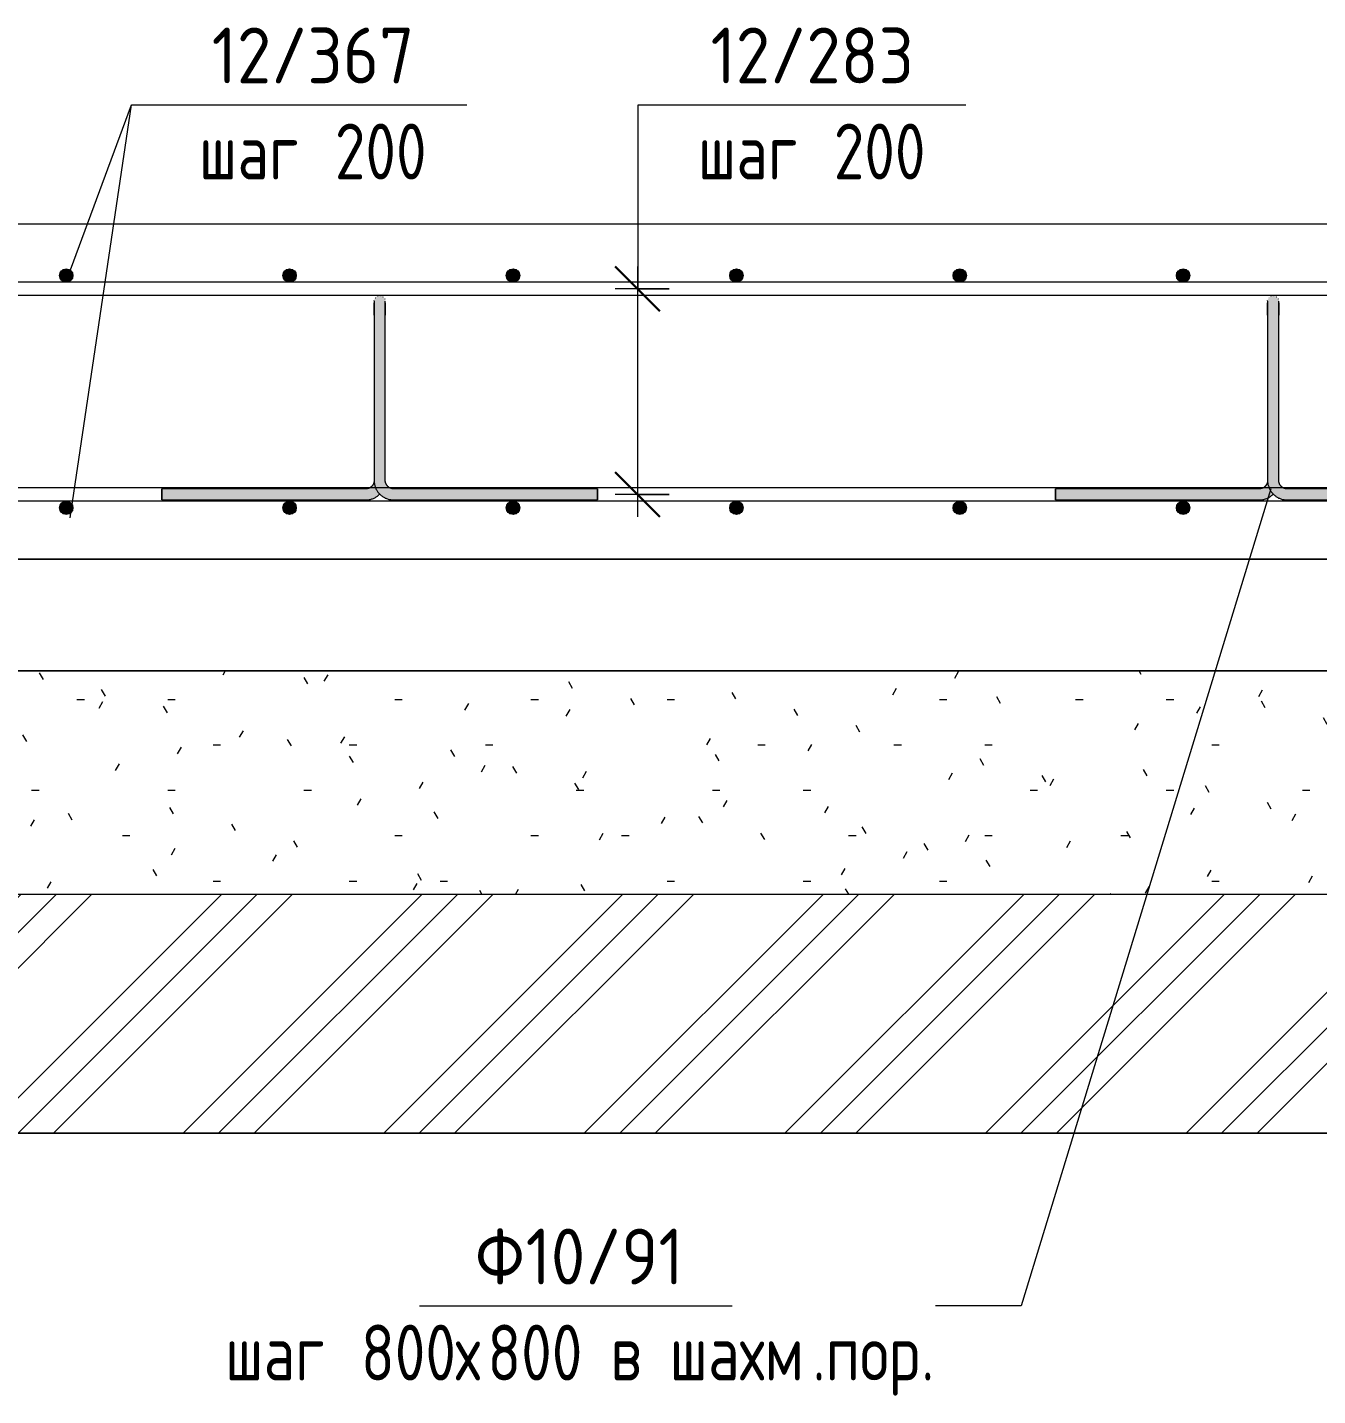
# Model space of a CAD drawing. Header units: millimetres. Extents: x 23200 to 49062, y -2858 to 35213.
# Drawn here: x 41821 to 42976, y -2749 to -1524 of the extents above; entities that cross this region are included whole.
import ezdxf

# ---------------------------------------------------------------- set-up
doc = ezdxf.new("R2010")
doc.units = ezdxf.units.MM
for name, color, linetype, lineweight in [('AA_Dim', 7, 'Continuous', 9), ('AA_Dim-20', 7, 'Continuous', 9), ('AA_Linii', 7, 'Continuous', 9), ('AA_Oformlenie', 7, 'Continuous', 9), ('AA_Vinoska', 7, 'Continuous', 9), ('AF_Element', 7, 'Continuous', 20), ('AF_Element_Грунт', 253, 'Continuous', 20), ('AF_Perekritie_Опалубка', 253, 'Continuous', 20), ('KR_Armatura', 7, 'Continuous', 20), ('KR_Armatura_Tonkie', 7, 'Continuous', 20), ('KR_Fundament', 7, 'Continuous', 20)]:
    doc.layers.add(name, color=color, linetype=linetype, lineweight=lineweight)
doc.styles.add('ISOCPEUR_1', font='isocpeur.ttf', dxfattribs={"width": 0.9, "height": 50})
doc.styles.add('ISOCPEUR_2', font='isocpeur.ttf', dxfattribs={"width": 0.8, "height": 50})
doc.dimstyles.new('10_Раскладка_арматуры_с_засечками', dxfattribs={"dimscale": 304.8, "dimtxt": 0.18, "dimasz": 0.131234, "dimexe": 0.065617, "dimexo": 0, "dimgap": 0, "dimtad": 1, "dimdec": 3, "dimrnd": 0.001, "dimdsep": 46, "dimtxsty": 'ISOCPEUR_2', "dimblk1": 'OBLIQUE', "dimblk2": 'OBLIQUE', "dimsah": 1, "dimcen": 0.09, "dimdle": 0.065617, "dimazin": 0, "dimtfac": 1, "dimtdec": 4, "dimtix": 1, "dimtmove": 0, "dimatfit": 3, "dimfxl": 1, "dimtvp": 1, "dimtolj": 1, "dimtzin": 0, "dimlwd": 18, "dimlwe": 18, "dimarcsym": 2})

# ---------------------------------------------------------------- blocks, each defined once
blk = doc.blocks.new('грунт подушка1 - грунт подушка1-3862897-Сечение 5')
at = {"layer": 'AF_Element', "lineweight": 9}
h = blk.add_hatch(dxfattribs=at)
h.set_pattern_fill('FP_6', color=256, style=0, pattern_type=2)
h.set_pattern_definition([(0, (-40349.91, -175), (162.56, 40.64), [6.706, -115.214, 6.706, -115.214, -650.24]), (0, (-40349.91, -175), (162.56, 40.64), [-243.84, 6.706, -237.134, 6.706, -115.214, -284.48]), (0, (-40349.91, -175), (162.56, 40.64), [-609.6, 6.706, -74.574, 6.706, -196.494]), (120, (-40288.95, -154.68), (-116.47527, 120.4611), [6.706, -115.214, 6.706, -115.214, -650.24]), (120, (-40288.95, -154.68), (-116.47527, 120.4611), [-243.84, 6.706, -237.134, 6.706, -115.214, -284.48]), (120, (-40288.95, -154.68), (-116.47527, 120.4611), [-609.6, 6.706, -74.574, 6.706, -196.494]), (240, (-40268.63, -73.4), (-46.08473, -161.1011), [6.706, -115.214, 6.706, -115.214, -650.24]), (240, (-40268.63, -73.4), (-46.08473, -161.1011), [-243.84, 6.706, -237.134, 6.706, -115.214, -284.48]), (240, (-40268.63, -73.4), (-46.08473, -161.1011), [-609.6, 6.706, -74.574, 6.706, -196.494])])
h.paths.add_polyline_path([(-34443.5, -2300.1), (-32645, -2300.1), (-32645, -2100.1), (-34645, -2100.1), (-34645, -2300.1)])
at = {"layer": 'AF_Element'}
for p, q in [((-32645, -2100.1), (-34645, -2100.1)), ((-34645, -2100.1), (-34645, -2300.1)), ((-32645, -2300.1), (-32645, -2100.1)), ((-34645, -2300.1), (-32645, -2300.1))]:
    blk.add_line(p, q, dxfattribs=at)
blk = doc.blocks.new('261_Лягушка _НесАрм_РабПлоск_ - 10 А240-3831397-Сечение 5')
at = {"layer": 'KR_Armatura_Tonkie'}
for points in [[(-32763, -1781.5), (-32759.3, -1781.5), (-32759.5, -1767.7), (-32760, -1766.5), (-32760.8, -1765.5), (-32761.8, -1764.7), (-32763, -1764.2), (-32764.3, -1764), (-32765.6, -1764.2), (-32766.9, -1764.8), (-32767.9, -1765.5), (-32768.7, -1766.5), (-32769.2, -1767.7), (-32769.3, -1770), (-32769.2, -1781.5), (-32764.3, -1781.5)], [(-32767.9, -1929.5), (-32759.3, -1929.5), (-32759.5, -1781.5), (-32769.3, -1781.5), (-32769.2, -1929.5), (-32768.7, -1929.5)], [(-32776.8, -1947), (-32770.1, -1945.7), (-32764.3, -1941.7), (-32768.1, -1935.7), (-32769.3, -1929.5), (-32771.8, -1934.9), (-32776.8, -1937.2), (-32776.8, -1946.8)], [(-32751.8, -1947), (-32751.8, -1937), (-32757.1, -1934.8), (-32759.5, -1929.5), (-32769.3, -1929.5), (-32768, -1936.2), (-32764.2, -1941.9), (-32758.5, -1945.7), (-32752.9, -1946.8)], [(-32776.8, -1947), (-32776.8, -1937), (-32959.3, -1937.2), (-32959.3, -1947), (-32781, -1947)], [(-32751.8, -1947), (-32569.3, -1946.8), (-32569.3, -1937), (-32751.8, -1937.2), (-32751.8, -1946.8)]]:
    blk.add_hatch(color=256, dxfattribs=at).paths.add_polyline_path(points)
for p, q in [((-32763.8, -1764), (-32763.6, -1764.1)), ((-32769.3, -1768.4), (-32769.3, -1768.2)), ((-32768.3, -1766), (-32768.2, -1765.9)), ((-32766.3, -1764.4), (-32766.1, -1764.3)), ((-32761.4, -1765), (-32761.2, -1765.1)), ((-32759.8, -1767), (-32759.7, -1767.1)), ((-32759.4, -1768.3), (-32759.4, -1768.5)), ((-32769.3, -1781.5), (-32769.3, -1929.5)), ((-32769.3, -1781.5), (-32769.3, -1929.5)), ((-32759.3, -1929.5), (-32759.3, -1781.5)), ((-32759.3, -1929.5), (-32759.3, -1781.5)), ((-32776.8, -1937), (-32959.3, -1937)), ((-32959.3, -1947), (-32959.3, -1937)), ((-32959.3, -1937.2), (-32959.3, -1946.8)), ((-32959.3, -1947), (-32776.8, -1947)), ((-32569.3, -1937), (-32751.8, -1937)), ((-32751.8, -1947), (-32569.3, -1947)), ((-32569.3, -1937), (-32569.3, -1947)), ((-32569.3, -1946.8), (-32569.3, -1937.2))]:
    blk.add_line(p, q, dxfattribs=at)
at = {"layer": 'KR_Armatura_Tonkie', "flags": 128}
for points in [[(-32769.3, -1769), (-32769.3, -1769), (-32769.3, -1769), (-32769.3, -1769.1), (-32769.3, -1769.2), (-32769.3, -1769.2), (-32769.3, -1769.4), (-32769.3, -1769.5), (-32769.3, -1769.6), (-32769.3, -1769.8), (-32769.3, -1770), (-32769.3, -1770.2), (-32769.3, -1770.4), (-32769.3, -1770.7), (-32769.3, -1770.9), (-32769.3, -1771.2), (-32769.3, -1771.5), (-32769.3, -1771.8), (-32769.3, -1772.1), (-32769.3, -1772.4), (-32769.3, -1772.8), (-32769.3, -1773.2), (-32769.3, -1773.5), (-32769.3, -1773.9), (-32769.3, -1774.3), (-32769.3, -1774.7), (-32769.3, -1775.2), (-32769.3, -1775.6), (-32769.3, -1776.1), (-32769.3, -1776.5), (-32769.3, -1777), (-32769.3, -1777.4), (-32769.3, -1777.9), (-32769.3, -1778.4), (-32769.3, -1778.9), (-32769.3, -1779.4), (-32769.3, -1779.9), (-32769.3, -1780.4), (-32769.3, -1780.9), (-32769.3, -1781.4), (-32769.3, -1781.5)], [(-32769.3, -1781.5), (-32769.3, -1781), (-32769.3, -1780.5), (-32769.3, -1780), (-32769.3, -1779.5), (-32769.3, -1779), (-32769.3, -1778.5), (-32769.3, -1778), (-32769.3, -1777.6), (-32769.3, -1777.1), (-32769.3, -1776.6), (-32769.3, -1776.2), (-32769.3, -1775.7), (-32769.3, -1775.3), (-32769.3, -1774.9), (-32769.3, -1774.4), (-32769.3, -1774), (-32769.3, -1773.6), (-32769.3, -1773.3), (-32769.3, -1772.9), (-32769.3, -1772.5), (-32769.3, -1772.2), (-32769.3, -1771.9), (-32769.3, -1771.6), (-32769.3, -1771.3), (-32769.3, -1771), (-32769.3, -1770.7), (-32769.3, -1770.5)], [(-32759.3, -1781.5), (-32759.3, -1781), (-32759.3, -1780.5), (-32759.3, -1780), (-32759.3, -1779.5), (-32759.3, -1779), (-32759.3, -1778.5), (-32759.3, -1778), (-32759.3, -1777.6), (-32759.3, -1777.1), (-32759.3, -1776.6), (-32759.3, -1776.2), (-32759.3, -1775.7), (-32759.3, -1775.3), (-32759.3, -1774.9), (-32759.3, -1774.4), (-32759.3, -1774), (-32759.3, -1773.6), (-32759.3, -1773.3), (-32759.3, -1772.9), (-32759.3, -1772.5), (-32759.3, -1772.2), (-32759.3, -1771.9), (-32759.3, -1771.6), (-32759.3, -1771.3), (-32759.3, -1771), (-32759.3, -1770.7), (-32759.3, -1770.5), (-32759.3, -1770.2), (-32759.3, -1770), (-32759.3, -1769.8), (-32759.3, -1769.7), (-32759.3, -1769.5), (-32759.3, -1769.4), (-32759.3, -1769.3), (-32759.3, -1769.2), (-32759.3, -1769.1), (-32759.3, -1769.1), (-32759.3, -1769), (-32759.3, -1769), (-32759.3, -1769)], [(-32759.3, -1770.4), (-32759.3, -1770.7), (-32759.3, -1770.9), (-32759.3, -1771.2), (-32759.3, -1771.5), (-32759.3, -1771.8), (-32759.3, -1772.1), (-32759.3, -1772.4), (-32759.3, -1772.8), (-32759.3, -1773.2), (-32759.3, -1773.5), (-32759.3, -1773.9), (-32759.3, -1774.3), (-32759.3, -1774.7), (-32759.3, -1775.2), (-32759.3, -1775.6), (-32759.3, -1776.1), (-32759.3, -1776.5), (-32759.3, -1777), (-32759.3, -1777.4), (-32759.3, -1777.9), (-32759.3, -1778.4), (-32759.3, -1778.9), (-32759.3, -1779.4), (-32759.3, -1779.9), (-32759.3, -1780.4), (-32759.3, -1780.9), (-32759.3, -1781.4)], [(-32769.3, -1929.5), (-32769.3, -1929.8), (-32769.4, -1930.1), (-32769.4, -1930.4), (-32769.4, -1930.7), (-32769.5, -1931), (-32769.5, -1931.3), (-32769.6, -1931.6), (-32769.7, -1931.9), (-32769.8, -1932.1), (-32769.9, -1932.4), (-32770, -1932.7), (-32770.2, -1933), (-32770.3, -1933.2), (-32770.5, -1933.5), (-32770.6, -1933.7), (-32770.8, -1934), (-32771, -1934.2), (-32771.2, -1934.4), (-32771.4, -1934.7), (-32771.6, -1934.9), (-32771.8, -1935.1), (-32772.1, -1935.3), (-32772.3, -1935.5), (-32772.5, -1935.6), (-32772.8, -1935.8), (-32773, -1936)], [(-32769.3, -1929.5), (-32769.3, -1930.2), (-32769.3, -1930.9), (-32769.2, -1931.6), (-32769.1, -1932.3), (-32769, -1933), (-32768.8, -1933.7), (-32768.6, -1934.3), (-32768.4, -1935), (-32768.2, -1935.7), (-32768.1, -1935.8)], [(-32755.6, -1936), (-32755.8, -1935.9), (-32756.1, -1935.7), (-32756.3, -1935.5), (-32756.5, -1935.3), (-32756.8, -1935.1), (-32757, -1934.9), (-32757.2, -1934.7), (-32757.4, -1934.5), (-32757.6, -1934.3), (-32757.8, -1934), (-32758, -1933.8), (-32758.1, -1933.6), (-32758.3, -1933.3), (-32758.4, -1933), (-32758.6, -1932.8), (-32758.7, -1932.5), (-32758.8, -1932.2), (-32758.9, -1931.9), (-32759, -1931.7), (-32759.1, -1931.4), (-32759.2, -1931.1), (-32759.2, -1930.8), (-32759.3, -1930.5), (-32759.3, -1930.2), (-32759.3, -1929.9), (-32759.3, -1929.6), (-32759.3, -1929.5)], [(-32773.3, -1936.1), (-32773.6, -1936.3), (-32773.8, -1936.4), (-32774.1, -1936.5), (-32774.4, -1936.6), (-32774.7, -1936.7), (-32775, -1936.8), (-32775.3, -1936.8), (-32775.6, -1936.9), (-32775.9, -1936.9), (-32776.1, -1937), (-32776.4, -1937), (-32776.7, -1937), (-32776.8, -1937)], [(-32776.8, -1947), (-32776.1, -1947), (-32775.4, -1946.9), (-32774.7, -1946.9), (-32774, -1946.8), (-32773.4, -1946.7), (-32772.7, -1946.5), (-32772, -1946.3), (-32771.3, -1946.1), (-32770.7, -1945.9), (-32770, -1945.6), (-32769.4, -1945.3), (-32768.7, -1945), (-32768.1, -1944.7), (-32767.5, -1944.3), (-32766.9, -1943.9), (-32766.4, -1943.5), (-32765.8, -1943.1), (-32765.3, -1942.7), (-32764.8, -1942.2), (-32764.3, -1941.7)], [(-32768.1, -1936), (-32767.9, -1936.3), (-32767.7, -1937), (-32767.4, -1937.6), (-32767, -1938.2), (-32766.7, -1938.8), (-32766.3, -1939.4), (-32765.9, -1940), (-32765.4, -1940.5), (-32765, -1941), (-32764.5, -1941.6), (-32764, -1942.1), (-32763.5, -1942.5), (-32763, -1943), (-32762.4, -1943.4), (-32761.9, -1943.8), (-32761.3, -1944.2), (-32760.7, -1944.6), (-32760.1, -1944.9), (-32759.5, -1945.3), (-32758.8, -1945.5), (-32758.2, -1945.8), (-32757.5, -1946.1), (-32756.8, -1946.3), (-32756.2, -1946.5), (-32755.5, -1946.6), (-32754.8, -1946.7), (-32754.1, -1946.9), (-32753.4, -1946.9), (-32752.7, -1947), (-32752, -1947), (-32751.8, -1947)], [(-32751.8, -1937), (-32752.1, -1937), (-32752.4, -1937), (-32752.7, -1936.9), (-32753, -1936.9), (-32753.3, -1936.9), (-32753.6, -1936.8), (-32753.9, -1936.7), (-32754.2, -1936.6), (-32754.5, -1936.5), (-32754.7, -1936.4), (-32755, -1936.3), (-32755.3, -1936.2), (-32755.6, -1936)]]:
    blk.add_lwpolyline(points, dxfattribs=at)
blk = doc.blocks.new('261_Лягушка _НесАрм_РабПлоск_ - 10 А240-V59-Сечение 5')
at = {"layer": 'KR_Armatura_Tonkie'}
for points in [[(-33560.8, -1781.5), (-33559.3, -1781.5), (-33559.5, -1767.7), (-33560, -1766.5), (-33560.8, -1765.5), (-33561.8, -1764.7), (-33563, -1764.2), (-33564.3, -1764), (-33565.6, -1764.2), (-33566.9, -1764.7), (-33567.9, -1765.5), (-33568.7, -1766.5), (-33569.2, -1767.7), (-33569.3, -1770), (-33569.2, -1781.5), (-33561.8, -1781.5)], [(-33564.3, -1929.5), (-33559.3, -1929.5), (-33559.5, -1781.5), (-33569.3, -1781.5), (-33569.2, -1929.5), (-33565.6, -1929.5)], [(-33576.8, -1947), (-33570, -1945.6), (-33564.3, -1941.7), (-33568.1, -1935.7), (-33569.3, -1929.5), (-33571.5, -1934.8), (-33576.8, -1937.2), (-33576.8, -1946.8)], [(-33551.8, -1947), (-33551.8, -1937), (-33557.1, -1934.8), (-33559.5, -1929.5), (-33569.3, -1929.5), (-33568, -1936.2), (-33564.2, -1941.9), (-33558.5, -1945.7), (-33555.1, -1946.3)], [(-33576.8, -1947), (-33576.8, -1937), (-33759.3, -1937.2), (-33759.3, -1947), (-33584.1, -1947)], [(-33551.8, -1947), (-33369.3, -1946.8), (-33369.3, -1937), (-33551.8, -1937.2), (-33551.8, -1946.8)]]:
    blk.add_hatch(color=256, dxfattribs=at).paths.add_polyline_path(points)
for p, q in [((-33563.8, -1764), (-33563.6, -1764.1)), ((-33569.3, -1768.4), (-33569.3, -1768.2)), ((-33568.3, -1766), (-33568.2, -1765.9)), ((-33566.3, -1764.4), (-33566.1, -1764.3)), ((-33561.4, -1765), (-33561.2, -1765.1)), ((-33559.8, -1767), (-33559.7, -1767.1)), ((-33559.4, -1768.3), (-33559.4, -1768.5)), ((-33569.3, -1781.5), (-33569.3, -1929.5)), ((-33569.3, -1781.5), (-33569.3, -1929.5)), ((-33559.3, -1929.5), (-33559.3, -1781.5)), ((-33559.3, -1929.5), (-33559.3, -1781.5)), ((-33576.8, -1937), (-33759.3, -1937)), ((-33759.3, -1947), (-33759.3, -1937)), ((-33759.3, -1937.2), (-33759.3, -1946.8)), ((-33759.3, -1947), (-33576.8, -1947)), ((-33369.3, -1937), (-33551.8, -1937)), ((-33551.8, -1947), (-33369.3, -1947)), ((-33369.3, -1937), (-33369.3, -1947)), ((-33369.3, -1946.8), (-33369.3, -1937.2))]:
    blk.add_line(p, q, dxfattribs=at)
at = {"layer": 'KR_Armatura_Tonkie', "flags": 128}
for points in [[(-33569.3, -1769), (-33569.3, -1769), (-33569.3, -1769), (-33569.3, -1769.1), (-33569.3, -1769.2), (-33569.3, -1769.2), (-33569.3, -1769.4), (-33569.3, -1769.5), (-33569.3, -1769.6), (-33569.3, -1769.8), (-33569.3, -1770), (-33569.3, -1770.2), (-33569.3, -1770.4), (-33569.3, -1770.7), (-33569.3, -1770.9), (-33569.3, -1771.2), (-33569.3, -1771.5), (-33569.3, -1771.8), (-33569.3, -1772.1), (-33569.3, -1772.4), (-33569.3, -1772.8), (-33569.3, -1773.2), (-33569.3, -1773.5), (-33569.3, -1773.9), (-33569.3, -1774.3), (-33569.3, -1774.7), (-33569.3, -1775.2), (-33569.3, -1775.6), (-33569.3, -1776.1), (-33569.3, -1776.5), (-33569.3, -1777), (-33569.3, -1777.4), (-33569.3, -1777.9), (-33569.3, -1778.4), (-33569.3, -1778.9), (-33569.3, -1779.4), (-33569.3, -1779.9), (-33569.3, -1780.4), (-33569.3, -1780.9), (-33569.3, -1781.4), (-33569.3, -1781.5)], [(-33569.3, -1781.5), (-33569.3, -1781), (-33569.3, -1780.5), (-33569.3, -1780), (-33569.3, -1779.5), (-33569.3, -1779), (-33569.3, -1778.5), (-33569.3, -1778), (-33569.3, -1777.6), (-33569.3, -1777.1), (-33569.3, -1776.6), (-33569.3, -1776.2), (-33569.3, -1775.7), (-33569.3, -1775.3), (-33569.3, -1774.9), (-33569.3, -1774.4), (-33569.3, -1774), (-33569.3, -1773.6), (-33569.3, -1773.3), (-33569.3, -1772.9), (-33569.3, -1772.5), (-33569.3, -1772.2), (-33569.3, -1771.9), (-33569.3, -1771.6), (-33569.3, -1771.3), (-33569.3, -1771), (-33569.3, -1770.7), (-33569.3, -1770.5)], [(-33559.3, -1781.5), (-33559.3, -1781), (-33559.3, -1780.5), (-33559.3, -1780), (-33559.3, -1779.5), (-33559.3, -1779), (-33559.3, -1778.5), (-33559.3, -1778), (-33559.3, -1777.6), (-33559.3, -1777.1), (-33559.3, -1776.6), (-33559.3, -1776.2), (-33559.3, -1775.7), (-33559.3, -1775.3), (-33559.3, -1774.9), (-33559.3, -1774.4), (-33559.3, -1774), (-33559.3, -1773.6), (-33559.3, -1773.3), (-33559.3, -1772.9), (-33559.3, -1772.5), (-33559.3, -1772.2), (-33559.3, -1771.9), (-33559.3, -1771.6), (-33559.3, -1771.3), (-33559.3, -1771), (-33559.3, -1770.7), (-33559.3, -1770.5), (-33559.3, -1770.2), (-33559.3, -1770), (-33559.3, -1769.8), (-33559.3, -1769.7), (-33559.3, -1769.5), (-33559.3, -1769.4), (-33559.3, -1769.3), (-33559.3, -1769.2), (-33559.3, -1769.1), (-33559.3, -1769.1), (-33559.3, -1769), (-33559.3, -1769), (-33559.3, -1769)], [(-33559.3, -1770.4), (-33559.3, -1770.7), (-33559.3, -1770.9), (-33559.3, -1771.2), (-33559.3, -1771.5), (-33559.3, -1771.8), (-33559.3, -1772.1), (-33559.3, -1772.4), (-33559.3, -1772.8), (-33559.3, -1773.2), (-33559.3, -1773.5), (-33559.3, -1773.9), (-33559.3, -1774.3), (-33559.3, -1774.7), (-33559.3, -1775.2), (-33559.3, -1775.6), (-33559.3, -1776.1), (-33559.3, -1776.5), (-33559.3, -1777), (-33559.3, -1777.4), (-33559.3, -1777.9), (-33559.3, -1778.4), (-33559.3, -1778.9), (-33559.3, -1779.4), (-33559.3, -1779.9), (-33559.3, -1780.4), (-33559.3, -1780.9), (-33559.3, -1781.4)], [(-33569.3, -1929.5), (-33569.3, -1929.8), (-33569.4, -1930.1), (-33569.4, -1930.4), (-33569.4, -1930.7), (-33569.5, -1931), (-33569.5, -1931.3), (-33569.6, -1931.6), (-33569.7, -1931.9), (-33569.8, -1932.1), (-33569.9, -1932.4), (-33570, -1932.7), (-33570.2, -1933), (-33570.3, -1933.2), (-33570.5, -1933.5), (-33570.6, -1933.7), (-33570.8, -1934), (-33571, -1934.2), (-33571.2, -1934.4), (-33571.4, -1934.7), (-33571.6, -1934.9), (-33571.8, -1935.1), (-33572.1, -1935.3), (-33572.3, -1935.5), (-33572.5, -1935.6), (-33572.8, -1935.8), (-33573, -1936)], [(-33569.3, -1929.5), (-33569.3, -1930.2), (-33569.3, -1930.9), (-33569.2, -1931.6), (-33569.1, -1932.3), (-33569, -1933), (-33568.8, -1933.7), (-33568.6, -1934.3), (-33568.4, -1935), (-33568.2, -1935.7), (-33568.1, -1935.8)], [(-33555.6, -1936), (-33555.8, -1935.9), (-33556.1, -1935.7), (-33556.3, -1935.5), (-33556.5, -1935.3), (-33556.8, -1935.1), (-33557, -1934.9), (-33557.2, -1934.7), (-33557.4, -1934.5), (-33557.6, -1934.3), (-33557.8, -1934), (-33558, -1933.8), (-33558.1, -1933.6), (-33558.3, -1933.3), (-33558.4, -1933), (-33558.6, -1932.8), (-33558.7, -1932.5), (-33558.8, -1932.2), (-33558.9, -1931.9), (-33559, -1931.7), (-33559.1, -1931.4), (-33559.2, -1931.1), (-33559.2, -1930.8), (-33559.3, -1930.5), (-33559.3, -1930.2), (-33559.3, -1929.9), (-33559.3, -1929.6), (-33559.3, -1929.5)], [(-33573.3, -1936.1), (-33573.6, -1936.3), (-33573.8, -1936.4), (-33574.1, -1936.5), (-33574.4, -1936.6), (-33574.7, -1936.7), (-33575, -1936.8), (-33575.3, -1936.8), (-33575.6, -1936.9), (-33575.9, -1936.9), (-33576.1, -1937), (-33576.4, -1937), (-33576.7, -1937), (-33576.8, -1937)], [(-33576.8, -1947), (-33576.1, -1947), (-33575.4, -1946.9), (-33574.7, -1946.9), (-33574, -1946.8), (-33573.4, -1946.7), (-33572.7, -1946.5), (-33572, -1946.3), (-33571.3, -1946.1), (-33570.7, -1945.9), (-33570, -1945.6), (-33569.4, -1945.3), (-33568.7, -1945), (-33568.1, -1944.7), (-33567.5, -1944.3), (-33566.9, -1943.9), (-33566.4, -1943.5), (-33565.8, -1943.1), (-33565.3, -1942.7), (-33564.8, -1942.2), (-33564.3, -1941.7)], [(-33568.1, -1936), (-33567.9, -1936.3), (-33567.7, -1937), (-33567.4, -1937.6), (-33567, -1938.2), (-33566.7, -1938.8), (-33566.3, -1939.4), (-33565.9, -1940), (-33565.4, -1940.5), (-33565, -1941), (-33564.5, -1941.6), (-33564, -1942.1), (-33563.5, -1942.5), (-33563, -1943), (-33562.4, -1943.4), (-33561.9, -1943.8), (-33561.3, -1944.2), (-33560.7, -1944.6), (-33560.1, -1944.9), (-33559.5, -1945.3), (-33558.8, -1945.5), (-33558.2, -1945.8), (-33557.5, -1946.1), (-33556.8, -1946.3), (-33556.2, -1946.5), (-33555.5, -1946.6), (-33554.8, -1946.7), (-33554.1, -1946.9), (-33553.4, -1946.9), (-33552.7, -1947), (-33552, -1947), (-33551.8, -1947)], [(-33551.8, -1937), (-33552.1, -1937), (-33552.4, -1937), (-33552.7, -1936.9), (-33553, -1936.9), (-33553.3, -1936.9), (-33553.6, -1936.8), (-33553.9, -1936.7), (-33554.2, -1936.6), (-33554.5, -1936.5), (-33554.7, -1936.4), (-33555, -1936.3), (-33555.3, -1936.2), (-33555.6, -1936)]]:
    blk.add_lwpolyline(points, dxfattribs=at)
blk = doc.blocks.new('011_Прямоугольник обрыва _ЭлУзла_ - 011_Прямоугольник обрыва _ЭлУзла_-3922142-Сечение 5')
at = {"layer": 'AA_Oformlenie'}
blk.add_line((-32363.3, -2513.9), (-33978.3, -2513.9), dxfattribs=at)
blk = doc.blocks.new('042_М_Арматуры - Диам длина поз-2260293-Сечение 5')
at = {"layer": 'AA_Vinoska'}
blk.add_line((-33766.3, -1593.1), (-33486.3, -1593.1), dxfattribs=at)
blk = doc.blocks.new('042_М_Арматуры - Диам длина поз _ Комментарий-2260297-Сечение 5')
at = {"layer": 'AA_Vinoska'}
blk.add_line((-33766.3, -1593.1), (-33486.3, -1593.1), dxfattribs=at)
blk = doc.blocks.new('DIMBLOCK138-Сечение 5')
at = {"layer": 'AA_Dim-20', "lineweight": 30}
for p, q in [((42366.9, -1758), (42346.9, -1738)), ((42366.9, -1758), (42386.9, -1778)), ((42366.9, -1942), (42346.9, -1922)), ((42366.9, -1942), (42386.9, -1962))]:
    blk.add_line(p, q, dxfattribs=at)
at = {"layer": 'AA_Dim-20', "lineweight": 18}
for p, q in [((42366.9, -1738), (42366.9, -1962)), ((42395.2, -1758), (42346.9, -1758)), ((42366.9, -1758), (42395.2, -1758)), ((42395.2, -1942), (42346.9, -1942)), ((42366.9, -1942), (42395.2, -1942))]:
    blk.add_line(p, q, dxfattribs=at)
blk = doc.blocks.new('_Oblique')
at = {"color": 0, "linetype": 'ByBlock', "lineweight": -2}
blk.add_line((-0.5, -0.5), (0.5, 0.5), dxfattribs=at)

msp = doc.modelspace()

# ---------------------------------------------------------------- hatches: boundary and pattern name
at = {"layer": 'AA_Oformlenie'}
h = msp.add_hatch(dxfattribs=at)
h.set_pattern_fill('FP_7', color=250, style=0, pattern_type=2)
h.set_pattern_definition([(45, (35350.42, -175), (-89.8026, 89.8026), []), (45, (35382.17, -175), (0, 179.6051), []), (45, (35318.67, -175), (0, 179.6051), [])])
h.paths.add_polyline_path([(44188.8527, -2513.937), (44188.8527, -2300.1276), (40869.7513, -2300.1276), (40869.7513, -2513.937), (41677.5266, -2513.937), (41677.5266, -2497.8748), (41699.5266, -2497.8748), (41699.5266, -2513.937), (41710.7884, -2479.2769), (41722.0501, -2513.937), (43337.0773, -2513.937), (43337.0773, -2497.8748), (43359.0773, -2497.8748), (43359.0773, -2513.937), (43370.3391, -2479.2769), (43381.6008, -2513.937), (43961.8672, -2513.937)])
at = {"layer": 'KR_Armatura'}
h = msp.add_hatch(color=256, dxfattribs=at)
edge = h.paths.add_edge_path()
edge.add_arc((41855.3369, -1746), 6, 0, 360)
for points in [[(41852.3369, -1751.1962), (41858.3369, -1751.1962), (41861.3369, -1746), (41858.3369, -1740.8038), (41852.3369, -1740.8038), (41849.3369, -1746)], [(42052.3369, -1751.1962), (42058.3369, -1751.1962), (42061.3369, -1746), (42058.3369, -1740.8038), (42052.3369, -1740.8038), (42049.3369, -1746)], [(42252.3369, -1751.1962), (42258.3369, -1751.1962), (42261.3369, -1746), (42258.3369, -1740.8038), (42252.3369, -1740.8038), (42249.3369, -1746)], [(42452.3369, -1751.1962), (42458.3369, -1751.1962), (42461.3369, -1746), (42458.3369, -1740.8038), (42452.3369, -1740.8038), (42449.3369, -1746)], [(42652.3369, -1751.1962), (42658.3369, -1751.1962), (42661.3369, -1746), (42658.3369, -1740.8038), (42652.3369, -1740.8038), (42649.3369, -1746)], [(42852.3369, -1751.1962), (42858.3369, -1751.1962), (42861.3369, -1746), (42858.3369, -1740.8038), (42852.3369, -1740.8038), (42849.3369, -1746)], [(41852.3369, -1959.1962), (41858.3369, -1959.1962), (41861.3369, -1954), (41858.3369, -1948.8038), (41852.3369, -1948.8038), (41849.3369, -1954)], [(42052.3369, -1959.1962), (42058.3369, -1959.1962), (42061.3369, -1954), (42058.3369, -1948.8038), (42052.3369, -1948.8038), (42049.3369, -1954)], [(42252.3369, -1959.1962), (42258.3369, -1959.1962), (42261.3369, -1954), (42258.3369, -1948.8038), (42252.3369, -1948.8038), (42249.3369, -1954)], [(42452.3369, -1959.1962), (42458.3369, -1959.1962), (42461.3369, -1954), (42458.3369, -1948.8038), (42452.3369, -1948.8038), (42449.3369, -1954)], [(42652.3369, -1959.1962), (42658.3369, -1959.1962), (42661.3369, -1954), (42658.3369, -1948.8038), (42652.3369, -1948.8038), (42649.3369, -1954)], [(42852.3369, -1959.1962), (42858.3369, -1959.1962), (42861.3369, -1954), (42858.3369, -1948.8038), (42852.3369, -1948.8038), (42849.3369, -1954)]]:
    msp.add_hatch(color=256, dxfattribs=at).paths.add_polyline_path(points)
h = msp.add_hatch(color=256, dxfattribs=at)
edge = h.paths.add_edge_path()
edge.add_arc((42055.3369, -1746), 6, 0, 360)
h = msp.add_hatch(color=256, dxfattribs=at)
edge = h.paths.add_edge_path()
edge.add_arc((42255.3369, -1746), 6, 0, 360)
h = msp.add_hatch(color=256, dxfattribs=at)
edge = h.paths.add_edge_path()
edge.add_arc((42455.3369, -1746), 6, 0, 360)
h = msp.add_hatch(color=256, dxfattribs=at)
edge = h.paths.add_edge_path()
edge.add_arc((42655.3369, -1746), 6, 0, 360)
h = msp.add_hatch(color=256, dxfattribs=at)
edge = h.paths.add_edge_path()
edge.add_arc((42855.3369, -1746), 6, 0, 360)
h = msp.add_hatch(color=256, dxfattribs=at)
edge = h.paths.add_edge_path()
edge.add_arc((41855.3369, -1954), 6, 0, 360)
h = msp.add_hatch(color=256, dxfattribs=at)
edge = h.paths.add_edge_path()
edge.add_arc((42055.3369, -1954), 6, 0, 360)
h = msp.add_hatch(color=256, dxfattribs=at)
edge = h.paths.add_edge_path()
edge.add_arc((42255.3369, -1954), 6, 0, 360)
h = msp.add_hatch(color=256, dxfattribs=at)
edge = h.paths.add_edge_path()
edge.add_arc((42455.3369, -1954), 6, 0, 360)
h = msp.add_hatch(color=256, dxfattribs=at)
edge = h.paths.add_edge_path()
edge.add_arc((42655.3369, -1954), 6, 0, 360)
h = msp.add_hatch(color=256, dxfattribs=at)
edge = h.paths.add_edge_path()
edge.add_arc((42855.3369, -1954), 6, 0, 360)

# ---------------------------------------------------------------- linework, layer by layer
at = {"layer": 'AA_Linii'}
for p, q in [((44188.8527, -2300.1276), (40869.7513, -2300.1276)), ((41722.0501, -2513.937), (43337.0773, -2513.937))]:
    msp.add_line(p, q, dxfattribs=at)
at = {"layer": 'AA_Vinoska'}
for p, q in [((41858.9679, -1963.0701), (41913.6319, -1593.0557)), ((41859.257, -1740.8874), (41913.6319, -1593.0557)), ((41913.6319, -1593.0557), (41934.0225, -1593.0557)), ((41913.6319, -1593.0557), (41934.0225, -1593.0557)), ((42367.3304, -1593.0557), (42380.7299, -1593.0557)), ((42367.3304, -1759.7899), (42367.3304, -1593.0557)), ((42933.802, -1937.0455), (42710.1805, -2668.4955)), ((42710.1805, -2668.4955), (42633.4858, -2668.4955))]:
    msp.add_line(p, q, dxfattribs=at)
at = {"layer": 'AF_Perekritie_Опалубка'}
for p, q in [((44085.3279, -2000), (41055.3279, -2000)), ((41055.3279, -2100), (44085.3279, -2100))]:
    msp.add_line(p, q, dxfattribs=at)
at = {"layer": 'KR_Armatura'}
for p, q in [((41852.3369, -1740.8038), (41849.3369, -1746)), ((41849.3369, -1746), (41852.3369, -1751.1962)), ((41858.3369, -1740.8038), (41852.3369, -1740.8038)), ((41852.3369, -1751.1962), (41858.3369, -1751.1962)), ((41861.3369, -1746), (41858.3369, -1740.8038)), ((41858.3369, -1751.1962), (41861.3369, -1746)), ((42052.3369, -1740.8038), (42049.3369, -1746)), ((42049.3369, -1746), (42052.3369, -1751.1962)), ((42058.3369, -1740.8038), (42052.3369, -1740.8038)), ((42052.3369, -1751.1962), (42058.3369, -1751.1962)), ((42061.3369, -1746), (42058.3369, -1740.8038)), ((42058.3369, -1751.1962), (42061.3369, -1746)), ((42252.3369, -1740.8038), (42249.3369, -1746)), ((42249.3369, -1746), (42252.3369, -1751.1962)), ((42258.3369, -1740.8038), (42252.3369, -1740.8038)), ((42252.3369, -1751.1962), (42258.3369, -1751.1962)), ((42261.3369, -1746), (42258.3369, -1740.8038)), ((42258.3369, -1751.1962), (42261.3369, -1746)), ((42452.3369, -1740.8038), (42449.3369, -1746)), ((42449.3369, -1746), (42452.3369, -1751.1962)), ((42458.3369, -1740.8038), (42452.3369, -1740.8038)), ((42452.3369, -1751.1962), (42458.3369, -1751.1962)), ((42461.3369, -1746), (42458.3369, -1740.8038)), ((42458.3369, -1751.1962), (42461.3369, -1746)), ((42652.3369, -1740.8038), (42649.3369, -1746)), ((42649.3369, -1746), (42652.3369, -1751.1962)), ((42658.3369, -1740.8038), (42652.3369, -1740.8038)), ((42652.3369, -1751.1962), (42658.3369, -1751.1962)), ((42661.3369, -1746), (42658.3369, -1740.8038)), ((42658.3369, -1751.1962), (42661.3369, -1746)), ((42852.3369, -1740.8038), (42849.3369, -1746)), ((42849.3369, -1746), (42852.3369, -1751.1962)), ((42858.3369, -1740.8038), (42852.3369, -1740.8038)), ((42852.3369, -1751.1962), (42858.3369, -1751.1962)), ((42861.3369, -1746), (42858.3369, -1740.8038)), ((42858.3369, -1751.1962), (42861.3369, -1746)), ((41852.3369, -1948.8038), (41849.3369, -1954)), ((41849.3369, -1954), (41852.3369, -1959.1962)), ((41858.3369, -1948.8038), (41852.3369, -1948.8038)), ((41852.3369, -1959.1962), (41858.3369, -1959.1962)), ((41861.3369, -1954), (41858.3369, -1948.8038)), ((41858.3369, -1959.1962), (41861.3369, -1954)), ((42052.3369, -1948.8038), (42049.3369, -1954)), ((42049.3369, -1954), (42052.3369, -1959.1962)), ((42058.3369, -1948.8038), (42052.3369, -1948.8038)), ((42052.3369, -1959.1962), (42058.3369, -1959.1962)), ((42061.3369, -1954), (42058.3369, -1948.8038)), ((42058.3369, -1959.1962), (42061.3369, -1954)), ((42252.3369, -1948.8038), (42249.3369, -1954)), ((42249.3369, -1954), (42252.3369, -1959.1962)), ((42258.3369, -1948.8038), (42252.3369, -1948.8038)), ((42252.3369, -1959.1962), (42258.3369, -1959.1962)), ((42261.3369, -1954), (42258.3369, -1948.8038)), ((42258.3369, -1959.1962), (42261.3369, -1954)), ((42452.3369, -1948.8038), (42449.3369, -1954)), ((42449.3369, -1954), (42452.3369, -1959.1962)), ((42458.3369, -1948.8038), (42452.3369, -1948.8038)), ((42452.3369, -1959.1962), (42458.3369, -1959.1962)), ((42461.3369, -1954), (42458.3369, -1948.8038)), ((42458.3369, -1959.1962), (42461.3369, -1954)), ((42652.3369, -1948.8038), (42649.3369, -1954)), ((42649.3369, -1954), (42652.3369, -1959.1962)), ((42658.3369, -1948.8038), (42652.3369, -1948.8038)), ((42652.3369, -1959.1962), (42658.3369, -1959.1962)), ((42661.3369, -1954), (42658.3369, -1948.8038)), ((42658.3369, -1959.1962), (42661.3369, -1954)), ((42852.3369, -1948.8038), (42849.3369, -1954)), ((42849.3369, -1954), (42852.3369, -1959.1962)), ((42858.3369, -1948.8038), (42852.3369, -1948.8038)), ((42852.3369, -1959.1962), (42858.3369, -1959.1962)), ((42861.3369, -1954), (42858.3369, -1948.8038)), ((42858.3369, -1959.1962), (42861.3369, -1954))]:
    msp.add_line(p, q, dxfattribs=at)
for centre in [(41855.3369, -1746), (42055.3369, -1746), (42255.3369, -1746), (42455.3369, -1746), (42655.3369, -1746), (42855.3369, -1746), (41855.3369, -1954), (42055.3369, -1954), (42255.3369, -1954), (42455.3369, -1954), (42655.3369, -1954), (42855.3369, -1954)]:
    msp.add_circle(centre, 6, dxfattribs=at)
at = {"layer": 'KR_Armatura_Tonkie'}
for p, q in [((44035.3369, -1752), (41205.3369, -1752)), ((44035.3369, -1752), (41205.3369, -1752)), ((44035.3369, -1752), (41205.3369, -1752)), ((44035.3369, -1752), (41205.3369, -1752)), ((44035.3369, -1752), (41205.3369, -1752)), ((44035.3369, -1752), (41205.3369, -1752)), ((44035.3369, -1752), (41205.3369, -1752)), ((44035.3369, -1764), (41205.3369, -1764)), ((44035.3369, -1764), (41205.3369, -1764)), ((44035.3369, -1764), (41205.3369, -1764)), ((44035.3369, -1764), (41205.3369, -1764)), ((44035.3369, -1764), (41205.3369, -1764)), ((44035.3369, -1764), (41205.3369, -1764)), ((44035.3369, -1764), (41205.3369, -1764)), ((44035.3369, -1936), (41205.3369, -1936)), ((44035.3369, -1936), (41205.3369, -1936)), ((44035.3369, -1936), (41205.3369, -1936)), ((44035.3369, -1936), (41205.3369, -1936)), ((44035.3369, -1936), (41205.3369, -1936)), ((44035.3369, -1936), (41205.3369, -1936)), ((44035.3369, -1936), (41205.3369, -1936)), ((44035.3369, -1948), (41205.3369, -1948)), ((44035.3369, -1948), (41205.3369, -1948)), ((44035.3369, -1948), (41205.3369, -1948)), ((44035.3369, -1948), (41205.3369, -1948)), ((44035.3369, -1948), (41205.3369, -1948)), ((44035.3369, -1948), (41205.3369, -1948)), ((44035.3369, -1948), (41205.3369, -1948))]:
    msp.add_line(p, q, dxfattribs=at)
at = {"layer": 'KR_Fundament'}
for p, q in [((44085.3279, -1700), (41155.3279, -1700)), ((41155.3279, -2000), (44085.3279, -2000))]:
    msp.add_line(p, q, dxfattribs=at)

# ---------------------------------------------------------------- block references
at = {"layer": 'AA_Oformlenie'}
msp.add_blockref('011_Прямоугольник обрыва _ЭлУзла_ - 011_Прямоугольник обрыва _ЭлУзла_-3922142-Сечение 5', (75700.3279, 0), dxfattribs=at)
at = {"layer": 'AA_Vinoska'}
for name, p in [('042_М_Арматуры - Диам длина поз-2260293-Сечение 5', (75700.3279, 0)), ('042_М_Арматуры - Диам длина поз _ Комментарий-2260297-Сечение 5', (75700.3279, 0)), ('042_М_Арматуры - Диам длина поз _ Комментарий-2260297-Сечение 5', (76147.0353, 0)), ('042_М_Арматуры - Диам длина поз _ Комментарий-2260297-Сечение 5', (75937.9985, -1075.4398))]:
    msp.add_blockref(name, p, dxfattribs=at)
at = {"layer": 'AF_Element_Грунт'}
msp.add_blockref('грунт подушка1 - грунт подушка1-3862897-Сечение 5', (75700.3279, 0), dxfattribs=at)
at = {"layer": 'KR_Armatura_Tonkie'}
for name in ['261_Лягушка _НесАрм_РабПлоск_ - 10 А240-V59-Сечение 5', '261_Лягушка _НесАрм_РабПлоск_ - 10 А240-3831397-Сечение 5']:
    msp.add_blockref(name, (75700.3279, 0), dxfattribs=at)

# ---------------------------------------------------------------- texts
at = {"layer": 'AA_Vinoska', "char_height": 50, "attachment_point": 1}
for s, insert, width, style in [('12/367', (41985.5653, -1523.9737), 222.227775, 'ISOCPEUR_1'), ('12/367', (41985.5653, -1523.9737), 222.227775, 'ISOCPEUR_1'), ('12/283', (42432.2727, -1523.9737), 222.227775, 'ISOCPEUR_1'), (' 200', (42070.3636, -1609.9547), 133.4008, 'ISOCPEUR_2'), (' 200', (42517.071, -1609.9547), 133.4008, 'ISOCPEUR_2'), ('шаг', (41974.0553, -1609.9547), 116.7257, 'ISOCPEUR_2'), ('шаг', (42420.7627, -1609.9547), 116.7257, 'ISOCPEUR_2'), ('\\fISOCPEUR|b0|i0|c204|p34|;\\W.9;Ф', (42221.4358, -2599.4134), 54.835425, 'ISOCPEUR_1'), ('10/91', (42266.6796, -2599.4134), 171.721462, 'ISOCPEUR_1'), (' 800', (42093.7942, -2685.3945), 133.4008, 'ISOCPEUR_2'), ('800 ', (42232.4358, -2685.3945), 133.4008, 'ISOCPEUR_2'), ('\\fISOCPEUR|b0|i0|c204|p34|;\\W.8; ', (42371.0775, -2685.3945), 29.5021, 'ISOCPEUR_2'), ('шаг', (41997.4858, -2685.3945), 116.7257, 'ISOCPEUR_2'), ('\\fISOCPEUR|b0|i0|c204|p34|;\\W.8;х', (42203.8608, -2685.3945), 34.6329, 'ISOCPEUR_2'), ('\\fISOCPEUR|b0|i0|c204|p34|;\\W.8;в', (42342.5025, -2685.3945), 34.6329, 'ISOCPEUR_2'), ('шахм', (42395.4192, -2685.3945), 155.2067, 'ISOCPEUR_2'), ('пор', (42535.1192, -2685.3945), 103.8987, 'ISOCPEUR_2'), ('\\fISOCPEUR|b0|i0|c204|p34|;\\W.8;.', (42523.4775, -2685.3945), 14.1097, 'ISOCPEUR_2'), ('\\fISOCPEUR|b0|i0|c204|p34|;\\W.8;.', (42620.8442, -2685.3945), 14.1097, 'ISOCPEUR_2')]:
    msp.add_mtext(s, dxfattribs=dict(at, insert=insert, width=width, style=style))

# ---------------------------------------------------------------- dimensions: what is measured, and where the dimension line sits
at = {"layer": 'AA_Dim', "lineweight": 18}
dim = msp.add_linear_dim(base=(42366.8895, -1942), p1=(42395.1738, -1758), p2=(42395.1738, -1942), angle=90, dimstyle='10_Раскладка_арматуры_с_засечками', override={"dimpost": '<>', "dimfxl": 184}, dxfattribs=at)
dim.commit()
dim.dimension.update_dxf_attribs({"geometry": 'DIMBLOCK138-Сечение 5', "text_midpoint": (42341.8895, -1850)})

doc.saveas('drawing.dxf')
